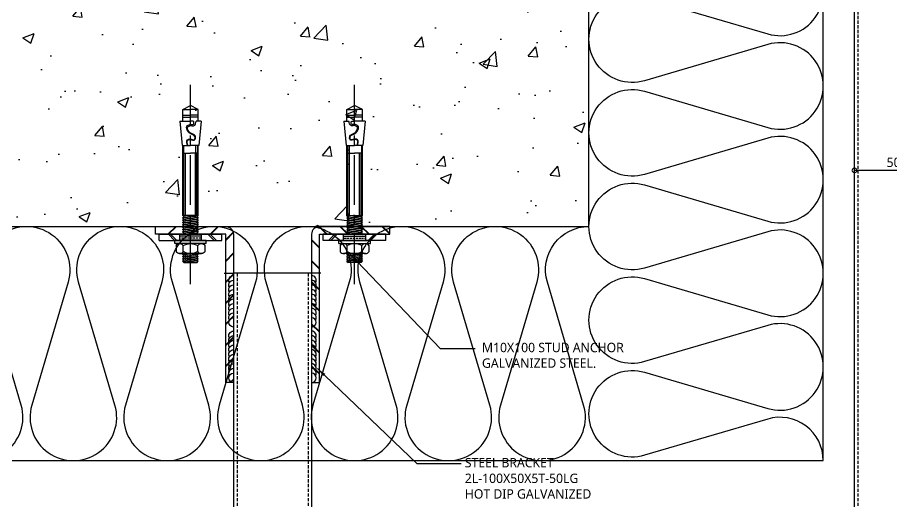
# Model space of a CAD drawing. Header units: millimetres. Extents: x 3584 to 9537, y 842 to 7828.
# Drawn here: x 8150 to 8710, y 5204 to 5514 of the extents above; entities that cross this region are included whole.
import ezdxf

# ---------------------------------------------------------------- set-up
doc = ezdxf.new("R2010")
doc.units = ezdxf.units.MM
for name, pattern in [('CENTER', [50.8, 31.75, -6.35, 6.35, -6.35]), ('DASHED', [19.05, 12.7, -6.35]), ('HIDDEN', [3, 2, -1])]:
    doc.linetypes.add(name, pattern=pattern)
doc.layers.get('DEFPOINTS').update_dxf_attribs({"color": 142, "lineweight": 30})
for name, color, linetype in [('0-DIM', 7, 'Continuous'), ('0-WELDING', 1, 'Continuous'), ('1', 1, 'Continuous'), ('2', 2, 'Continuous'), ('3', 3, 'CENTER'), ('7', 7, 'Continuous'), ('8', 8, 'Continuous'), ('CASTFIX', 1, 'Continuous'), ('CON', 2, 'Continuous'), ('TEXT', 7, 'Continuous'), ('xref_section$0$CON', 2, 'Continuous'), ('xref_section$0$INSUL', 8, 'Continuous')]:
    doc.layers.add(name, color=color, linetype=linetype)
doc.layers.add('def', color=213, linetype='Continuous', plot=False)
doc.styles.add('맑은고딕', font='malgun.ttf')
doc.dimstyles.new('HD-2', dxfattribs={"dimscale": 2, "dimtxt": 3, "dimasz": 3, "dimexe": 1, "dimexo": 3, "dimgap": 1, "dimtad": 1, "dimdec": 1, "dimzin": 12, "dimdsep": 46, "dimtxsty": '맑은고딕', "dimblk": 'DOTSMALL', "dimcen": 1, "dimclrd": 2, "dimclre": 2, "dimclrt": 7, "dimadec": 1, "dimazin": 2, "dimtfac": 1, "dimtdec": 1, "dimtix": 1, "dimtmove": 2, "dimatfit": 3, "dimfxl": 1, "dimtolj": 1, "dimtzin": 12, "dimlwd": -1, "dimlwe": -1, "dimarcsym": 0})

# ---------------------------------------------------------------- blocks, each defined once
blk = doc.blocks.new('_DOTSMALL')
at = {"color": 0, "linetype": 'ByBlock', "const_width": 0.5}
blk.add_lwpolyline([(-0.0625, 0, 1), (0.0625, 0, 1)], format="xyb", close=True, dxfattribs=at)
blk = doc.blocks.new('*D81')
at = {"layer": '0-DIM', "color": 2, "transparency": 16777216}
for p, q in [((8686.21, 5381.9), (8686.21, 5418.52)), ((8736.21, 5416.52), (8686.21, 5416.52)), ((8736.21, 5381.9), (8736.21, 5418.52))]:
    blk.add_line(p, q, dxfattribs=at)
at = {"layer": 'DEFPOINTS', "color": 0, "transparency": 16777216}
for p in [(8686.21, 5416.52), (8686.21, 5375.9), (8736.21, 5375.9)]:
    blk.add_point(p, dxfattribs=at)
at = {"layer": '0-DIM', "color": 2, "transparency": 16777216, "xscale": 6, "yscale": 6, "zscale": 6, "rotation": 180}
blk.add_blockref('_DOTSMALL', (8686.21, 5416.52), dxfattribs=at)
at = {"layer": '0-DIM', "color": 2, "transparency": 16777216, "xscale": 6, "yscale": 6, "zscale": 6}
blk.add_blockref('_DOTSMALL', (8736.21, 5416.52), dxfattribs=at)
at = {"layer": '0-DIM', "color": 7, "transparency": 16777216, "insert": (8711.21, 5421.62), "char_height": 6, "attachment_point": 5, "style": '맑은고딕'}
blk.add_mtext('\\A1;50', dxfattribs=at)
blk = doc.blocks.new('Set Anchor')
at = {"layer": '1'}
h = blk.add_hatch(dxfattribs=at)
h.set_pattern_fill('ANSI33', color=256, scale=10, angle=135, style=0)
h.set_pattern_definition([(180, (-2444.4873, -986.835), (-1e-15, -2.5), []), (180, (-2445.7373, -985.585), (-1e-15, -2.5), [1.25, -0.625])])
h.paths.add_polyline_path([(0, 4), (-7, 4), (-7, 0), (0, 0)])
h.paths.add_polyline_path([(7, 4), (0, 4), (0, 0), (7, 0)])
at = {"color": 1, "linetype": 'CENTER'}
blk.add_line((0, 31.93), (0, -95.78), dxfattribs=at)
for p, q in [((-20, 4), (20, 4)), ((-20, 4), (-20, 0)), ((-20, 0), (20, 0)), ((20, 4), (20, 0))]:
    blk.add_line(p, q)
at = {"layer": '1'}
blk.add_lwpolyline([(-7, 4), (7, 4), (7, 0), (-7, 0)], close=True, dxfattribs=at)
at = {"layer": '2'}
for p, q in [((-5.04, 17.31), (4.25, 18.04)), ((-5.04, 17.31), (4.25, 18.04)), ((5, 17.29), (-5, 15.83)), ((5, 17.29), (-5, 15.83)), ((4.25, 18.04), (-4.29, 16.55)), ((4.25, 18.04), (-4.29, 16.55)), ((-4.29, 18.02), (4.21, 18.02)), ((-4.29, 18.02), (4.21, 18.02)), ((-9.21, 7.11), (-9.21, 11.3)), ((-9.21, 7.11), (-9.21, 11.3)), ((-7, 12.4), (7, 12.4)), ((-7, 12.4), (7, 12.4)), ((-5.04, 14.29), (-4.29, 13.54)), ((-5.04, 14.29), (-4.29, 13.54)), ((-5.04, 12.79), (-4.29, 13.54)), ((-5.04, 12.79), (-4.29, 13.54)), ((-5.04, 12.79), (-4.65, 12.4)), ((-5.04, 12.79), (-4.65, 12.4)), ((5, 15.79), (-5, 14.26)), ((5, 15.79), (-5, 14.26)), ((-5, 12.76), (5, 14.29)), ((-5, 12.76), (5, 14.29)), ((4.25, 16.54), (-4.29, 15.05)), ((4.25, 16.54), (-4.29, 15.05)), ((-4.29, 13.54), (4.25, 15.04)), ((-4.29, 13.54), (4.25, 15.04)), ((4.25, 13.54), (-2.22, 12.4)), ((4.25, 13.54), (-2.22, 12.4)), ((1.6, 12.26), (5, 12.78)), ((1.6, 12.26), (5, 12.78)), ((4.25, 13.54), (5, 14.29)), ((4.25, 13.54), (5, 14.29)), ((4.25, 13.54), (5, 12.78)), ((4.25, 13.54), (5, 12.78)), ((4.62, 12.4), (5, 12.78)), ((4.62, 12.4), (5, 12.78)), ((9.21, 7.11), (9.21, 11.3)), ((9.21, 7.11), (9.21, 11.3)), ((10.12, 6), (-10.12, 6)), ((-10.12, 6), (-10.12, 4)), ((-4.67, 11.13), (-4.67, 7.27)), ((-4.67, 11.13), (-4.67, 7.27)), ((4.67, 11.13), (4.67, 7.27)), ((4.67, 11.13), (4.67, 7.27)), ((10.12, 6), (10.12, 4)), ((-5.04, 0.66), (-5.04, 0.66)), ((-5.04, 0.66), (-5.04, 0.66)), ((4.54, 0), (-5.04, -1.5)), ((4.54, 0), (-5.04, -1.5)), ((-4.29, -0.75), (-0.21, 0)), ((-4.29, -0.75), (-0.21, 0)), ((4.25, -0.67), (4.93, 0)), ((4.25, -0.67), (4.93, 0)), ((-5.04, 0), (-4.29, -0.75)), ((-5.04, 0), (-4.29, -0.75)), ((-5.04, -1.5), (-4.29, -0.75)), ((-5.04, -1.5), (-4.29, -0.75)), ((-5.04, -1.5), (-4.29, -2.25)), ((-5.04, -1.5), (-4.29, -2.25)), ((-5.04, -3), (-4.29, -2.25)), ((-5.04, -3), (-4.29, -2.25)), ((-5.04, -3), (-4.29, -3.75)), ((-5.04, -4.5), (-4.29, -3.75)), ((-5.04, -4.5), (-4.29, -5.25)), ((-5.04, -6), (-4.29, -5.25)), ((5, -1.42), (-5, -2.99)), ((5, -1.42), (-5, -2.99)), ((5, -2.93), (-5, -4.49)), ((5, -2.93), (-5, -4.49)), ((5, -4.43), (-5, -5.99)), ((5, -4.43), (-5, -5.99)), ((-4.29, -2.25), (4.25, -0.67)), ((-4.29, -2.25), (4.25, -0.67)), ((-4.29, -3.75), (4.25, -2.18)), ((-4.29, -5.25), (4.25, -3.68)), ((-4.29, -6.75), (4.25, -5.18)), ((4.25, -0.67), (5, -1.42)), ((4.25, -0.67), (5, -1.42)), ((4.25, -2.18), (5, -1.42)), ((4.25, -2.18), (5, -1.42)), ((4.25, -2.18), (5, -2.93)), ((4.25, -2.18), (5, -2.93)), ((4.25, -3.68), (5, -2.93)), ((4.25, -3.68), (5, -2.93)), ((4.25, -3.68), (5, -4.43)), ((4.25, -3.68), (5, -4.43)), ((4.25, -5.18), (5, -4.43)), ((4.25, -5.18), (5, -4.43)), ((4.25, -5.18), (5, -5.93)), ((4.25, -5.18), (5, -5.93)), ((-5.04, -6), (-4.29, -6.75)), ((-5.04, -7.51), (-4.29, -6.75)), ((-5.04, -7.51), (-4.29, -8.26)), ((-5.04, -9.01), (-4.29, -8.26)), ((-5.04, -9.01), (-4.29, -9.76)), ((-5.04, -10.51), (-4.29, -9.76)), ((-5.04, -10.51), (-4.29, -11.26)), ((5, -5.93), (-5, -7.49)), ((5, -5.93), (-5, -7.49)), ((5, -7.43), (-5, -8.99)), ((5, -7.43), (-5, -8.99)), ((5, -8.93), (-5, -10.5)), ((5, -8.93), (-5, -10.5)), ((5, -10.43), (-5, -11.93)), ((-4.29, -8.26), (4.25, -6.68)), ((-4.29, -9.76), (4.25, -8.18)), ((-4.29, -11.26), (4.25, -9.68)), ((0.66, -11.93), (4.25, -11.18)), ((4.25, -6.68), (5, -5.93)), ((4.25, -6.68), (5, -5.93)), ((4.25, -6.68), (5, -7.43)), ((4.25, -6.68), (5, -7.43)), ((4.25, -8.18), (5, -7.43)), ((4.25, -8.18), (5, -7.43)), ((4.25, -8.18), (5, -8.93)), ((4.25, -8.18), (5, -8.93)), ((4.25, -9.68), (5, -8.93)), ((4.25, -9.68), (5, -8.93)), ((4.25, -9.68), (5, -10.43)), ((4.25, -9.68), (5, -10.43)), ((4.25, -11.18), (5, -10.43)), ((4.25, -11.18), (5, -10.43)), ((4.25, -11.18), (5, -11.93)), ((4.25, -11.18), (5, -11.93)), ((-5, -11.93), (-4.29, -11.26)), ((-5, -11.93), (-5, -56.84)), ((-5, -11.93), (-5, -56.84)), ((5, -11.93), (-5, -11.93)), ((-4.8, -11.93), (-4.8, -51.72)), ((-4.8, -11.93), (-4.8, -51.72)), ((-4.51, -11.93), (-4.51, -51.72)), ((-4.51, -11.93), (-4.51, -51.72)), ((-4.24, -11.93), (-4.24, -51.72)), ((-4.24, -11.93), (-4.24, -51.72)), ((-3.19, -11.93), (-3.19, -51.72)), ((-3.19, -11.93), (-3.19, -51.72)), ((3.34, -11.93), (3.34, -56.84)), ((4.24, -11.93), (4.24, -51.72)), ((4.24, -11.93), (4.24, -51.72)), ((4.51, -11.93), (4.51, -51.72)), ((4.51, -11.93), (4.51, -51.72)), ((4.8, -11.93), (4.8, -51.72)), ((4.8, -11.93), (4.8, -51.72)), ((5, -11.93), (5, -56.84)), ((5, -11.93), (5, -56.84)), ((-4.5, -51.98), (0, -51.98)), ((-4.5, -51.98), (0, -51.98)), ((-4.5, -56.78), (-4.5, -51.98)), ((-4.5, -56.78), (-4.5, -51.98)), ((4.5, -51.98), (0, -51.98)), ((4.5, -51.98), (0, -51.98)), ((4.5, -56.78), (4.5, -51.98)), ((4.5, -56.78), (4.5, -51.98)), ((-6.85, -72.56), (-5.28, -56.79)), ((-6.85, -72.56), (-5.28, -56.79)), ((-5.28, -56.79), (0, -56.79)), ((-5.28, -56.79), (0, -56.79)), ((5.28, -56.79), (0, -56.79)), ((5.28, -56.79), (0, -56.79)), ((6.85, -72.56), (5.28, -56.79)), ((6.85, -72.56), (5.28, -56.79)), ((-6.85, -72.56), (0, -72.56)), ((-6.85, -72.56), (0, -72.56)), ((-5, -72.56), (-5, -79.95)), ((-5, -72.56), (-5, -79.95)), ((1.55, -72.56), (0, -72.56)), ((1.55, -72.56), (0, -72.56)), ((6.85, -72.56), (3.59, -72.56)), ((6.85, -72.56), (3.59, -72.56)), ((5, -72.56), (5, -79.95)), ((5, -72.56), (5, -79.95)), ((-5.01, -75.06), (0.08, -75.06)), ((-5.01, -75.06), (0.08, -75.06)), ((-5, -76.27), (0, -76.27)), ((-5, -76.27), (0, -76.27)), ((5.01, -75.06), (-0.08, -75.06)), ((5.01, -75.06), (-0.08, -75.06)), ((5, -76.27), (0, -76.27)), ((5, -76.27), (0, -76.27)), ((-5, -79.95), (0, -82.62)), ((-5, -79.95), (0, -82.62)), ((-5, -79.95), (0, -79.95)), ((-5, -79.95), (0, -79.95)), ((5, -79.95), (0, -82.62)), ((5, -79.95), (0, -82.62)), ((5, -79.95), (0, -79.95)), ((5, -79.95), (0, -79.95))]:
    blk.add_line(p, q, dxfattribs=at)
at = {"layer": '2', "linetype": 'DASHED'}
for p, q in [((-5.04, 17.27), (-4.29, 18.02)), ((-5.04, 17.27), (-4.29, 18.02)), ((-5.04, 17.31), (-4.29, 16.56)), ((-5.04, 17.31), (-4.29, 16.56)), ((4.25, 18.04), (5, 17.29)), ((4.25, 18.04), (5, 17.29)), ((4.25, 16.54), (5, 17.29)), ((4.25, 16.54), (5, 17.29)), ((-5.04, 15.8), (-4.29, 16.55)), ((-5.04, 15.8), (-4.29, 16.55)), ((-5.04, 15.8), (-4.29, 15.05)), ((-5.04, 15.8), (-4.29, 15.05)), ((-5.04, 14.29), (-4.29, 15.05)), ((-5.04, 14.29), (-4.29, 15.05)), ((4.25, 16.54), (5, 15.79)), ((4.25, 16.54), (5, 15.79)), ((4.25, 15.04), (5, 15.79)), ((4.25, 15.04), (5, 15.79)), ((4.25, 15.04), (5, 14.29)), ((4.25, 15.04), (5, 14.29))]:
    blk.add_line(p, q, dxfattribs=at)
at = {"layer": '2'}
for points in [[(-1.56, -56.79), (-2.1, -57.77), (-2.32, -58.88), (-2.27, -59.81), (-1.92, -60.43), (-1.25, -60.92), (-0.1, -61.01), (0.39, -60.88), (1.01, -60.66), (1.59, -60.43), (2.12, -60.48), (2.52, -60.7), (2.75, -61.23), (2.88, -61.77), (2.88, -62.16), (2.79, -62.69), (2.35, -63.32), (1.45, -63.81), (0.57, -64.25), (-0.14, -64.66), (-0.81, -65.01), (-1.25, -65.41), (-1.7, -65.94), (-2.1, -66.69), (-2.45, -67.58), (-2.54, -68.38), (-2.45, -69.01), (-1.87, -69.72), (-0.54, -70.33), (0.35, -70.29), (1.37, -70.37), (1.95, -70.6), (2.08, -70.92), (2.17, -71.4), (2.17, -71.71), (2.21, -71.98), (2.08, -72.24), (1.9, -72.34), (1.5, -72.56)], [(-1.56, -56.79), (-2.1, -57.77), (-2.32, -58.88), (-2.27, -59.81), (-1.92, -60.43), (-1.25, -60.92), (-0.1, -61.01), (0.39, -60.88), (1.01, -60.66), (1.59, -60.43), (2.12, -60.48), (2.52, -60.7), (2.75, -61.23), (2.88, -61.77), (2.88, -62.16), (2.79, -62.69), (2.35, -63.32), (1.45, -63.81), (0.57, -64.25), (-0.14, -64.66), (-0.81, -65.01), (-1.25, -65.41), (-1.7, -65.94), (-2.1, -66.69), (-2.45, -67.58), (-2.54, -68.38), (-2.45, -69.01), (-1.87, -69.72), (-0.54, -70.33), (0.35, -70.29), (1.37, -70.37), (1.95, -70.6), (2.08, -70.92), (2.17, -71.4), (2.17, -71.71), (2.21, -71.98), (2.08, -72.24), (1.9, -72.34), (1.5, -72.56)], [(-1.47, -56.79), (-1.87, -57.69), (-2.14, -59.01), (-2.01, -59.95), (-1.61, -60.43), (-0.99, -60.74), (-0.27, -60.74), (0.57, -60.57), (1.45, -60.21), (2.43, -60.21), (2.92, -60.88), (3.15, -61.59), (3.1, -62.79), (2.61, -63.5), (1.99, -63.85), (0.61, -64.56), (-0.23, -65.09), (-1.03, -65.94), (-1.7, -67), (-1.87, -67.28), (-1.96, -68.42), (-1.65, -68.78), (-0.9, -69.31), (0.08, -69.62), (0.92, -69.58), (1.95, -69.54), (2.7, -69.89), (3.15, -70.65), (3.41, -71.93), (3.59, -72.56)], [(-1.47, -56.79), (-1.87, -57.69), (-2.14, -59.01), (-2.01, -59.95), (-1.61, -60.43), (-0.99, -60.74), (-0.27, -60.74), (0.57, -60.57), (1.45, -60.21), (2.43, -60.21), (2.92, -60.88), (3.15, -61.59), (3.1, -62.79), (2.61, -63.5), (1.99, -63.85), (0.61, -64.56), (-0.23, -65.09), (-1.03, -65.94), (-1.7, -67), (-1.87, -67.28), (-1.96, -68.42), (-1.65, -68.78), (-0.9, -69.31), (0.08, -69.62), (0.92, -69.58), (1.95, -69.54), (2.7, -69.89), (3.15, -70.65), (3.41, -71.93), (3.59, -72.56)]]:
    blk.add_lwpolyline(points, dxfattribs=at)
for centre, radius, start, end in [((-7, 9.64), 2.76, 32.6449, 143.1914), ((-7, 9.64), 2.76, 32.6449, 143.1914), ((0, 3.2), 9.21, 59.5226, 120.4774), ((0, 3.2), 9.21, 59.5226, 120.4774), ((7, 9.64), 2.76, 36.8086, 147.3551), ((7, 9.64), 2.76, 36.8086, 147.3551), ((-7, 8.76), 2.76, 216.8086, 327.3551), ((-7, 8.76), 2.76, 216.8086, 327.3551), ((0, 15.21), 9.21, 239.5226, 300.4774), ((0, 15.21), 9.21, 239.5226, 300.4774), ((7, 8.76), 2.76, 212.6449, 323.1914), ((7, 8.76), 2.76, 212.6449, 323.1914)]:
    blk.add_arc(centre, radius, start, end, dxfattribs=at)
at = {"layer": '3'}
blk.add_line((10.12, 4), (-10.12, 4), dxfattribs=at)
at = {"layer": '8'}
for p, q in [((-10.19, 4), (-14.19, 0)), ((-8.77, 4), (-12.77, 0)), ((15.17, 4), (11.17, 0)), ((16.59, 4), (12.59, 0))]:
    blk.add_line(p, q, dxfattribs=at)
at = {"layer": 'CASTFIX'}
blk.add_line((3.19, -11.93), (3.19, -51.72), dxfattribs=at)
blk.add_line((3.19, -11.93), (3.19, -51.72), dxfattribs=at)
blk = doc.blocks.new('*U35')
at = {"layer": '0-WELDING'}
for centre, start in [((3, 0), 180), ((6, 0), 240), ((9, 0), 240), ((12, 0), 240), ((15, 0), 240), ((18, 0), 240), ((21, 0), 240), ((24, 0), 240), ((27, 0), 240), ((30, 0), 240)]:
    blk.add_arc(centre, 3, start, 0, dxfattribs=at)
blk = doc.blocks.new('L-100X80X6T-1')
at = {"layer": '7'}
h = blk.add_hatch(dxfattribs=at)
h.set_pattern_fill('ANSI32', color=8)
h.set_pattern_definition([(45, (-100811.442, -62247.727), (-6.7351921, 6.7351921), []), (45, (-100810.993, -62247.727), (-6.7351921, 6.7351921), [])])
edge = h.paths.add_edge_path()
edge.add_line((0, 0), (0, 5))
edge.add_line((0, 5), (-95, 5))
edge.add_line((-95, 5), (-95, 50))
edge.add_line((-95, 50), (-100, 50))
edge.add_line((-100, 50), (-100, 5))
edge.add_arc((-95, 5), 5, 180, 270)
edge.add_line((-95, 0), (0, 0))
blk.add_lwpolyline([(0, 0), (0, 5), (-95, 5), (-95, 50), (-100, 50), (-100, 5, 0.414214), (-95, 0)], format="xyb", close=True, dxfattribs=at)
at = {"layer": 'def'}
blk.add_line((-70, 6), (-70, 0), dxfattribs=at)
at = {"rotation": 180}
for p in [(-35.57, 0), (0, 0)]:
    blk.add_blockref('*U35', p, dxfattribs=at)
at = {"layer": '7', "rotation": 270}
blk.add_blockref('Set Anchor', (-95, 27.5), dxfattribs=at)

msp = doc.modelspace()

# ---------------------------------------------------------------- hatches: boundary and pattern name
at = {"layer": 'CON'}
h = msp.add_hatch(dxfattribs=at)
h.set_pattern_fill('AR-CONC', color=8, scale=0.4)
h.set_pattern_definition([(50, (-15021.92, -2379.334), (72.87387, -6.37563), [7.62, -83.82]), (355, (-15021.92, -2379.334), (-14.09737, 76.42274), [6.096, -67.05623]), (100.45144, (-15015.85, -2379.865), (58.7765, 70.0471), [6.476, -71.2361]), (46.1842, (-15021.92, -2359.01), (108.43162, -16.81693), [11.43, -125.73]), (96.63556, (-15012.89, -2360.42), (94.96165, 98.97045), [9.714, -106.85424]), (351.18415, (-15021.92, -2359.01), (94.96165, 98.97045), [9.144, -100.5839]), (21, (-15011.76, -2364.094), (60.64576, -40.90608), [7.62, -83.82]), (326, (-15011.76, -2364.094), (24.72081, 73.67519), [6.096, -67.056]), (71.45144, (-15006.71, -2367.5), (85.36657, 32.7691), [6.476, -71.23598]), (37.5, (-15021.922, -2379.334), (1.23544, 33.822016), [0, -66.2432, 0, -68.072, 0, -67.31]), (7.5, (-15021.922, -2379.334), (26.727865, 40.07223), [0, -38.8112, 0, -64.7192, 0, -25.654]), (327.5, (-15044.58, -2379.334), (54.236238, -2.291498), [0, -25.4, 0, -79.248, 0, -105.156]), (317.5, (-15054.74, -2379.334), (59.25167, 10.1706), [0, -33.02, 0, -52.6288, 0, -74.676])])
h.paths.add_polyline_path([(8516.21, 6330.57), (8316.21, 6330.57), (8316.21, 6080.57), (7916.21, 6080.57), (7916.21, 5530.57), (7666.21, 5530.57), (7666.21, 5380.57), (8516.21, 5380.57)])

# ---------------------------------------------------------------- linework, layer by layer
at = {"layer": '7'}
for p, q in [((8686.21, 5168.48), (8686.21, 6330.57)), ((8288.71, 5350.57), (8288.71, 5085.74)), ((8338.71, 5350.57), (8288.71, 5350.57)), ((8338.71, 5350.57), (8338.71, 5094.27))]:
    msp.add_line(p, q, dxfattribs=at)
at = {"layer": '7', "color": 8, "linetype": 'HIDDEN'}
for p, q in [((8688.51, 5168.48), (8688.51, 6330.57)), ((8291.01, 5350.57), (8291.01, 5086.13)), ((8336.41, 5350.57), (8336.41, 5093.88))]:
    msp.add_line(p, q, dxfattribs=at)
at = {"layer": 'xref_section$0$CON'}
for p, q in [((8516.21, 5380.57), (8516.21, 6330.57)), ((7666.21, 5380.57), (8516.21, 5380.57))]:
    msp.add_line(p, q, dxfattribs=at)
at = {"layer": 'xref_section$0$INSUL'}
for p, q in [((8666.21, 5230.57), (8666.21, 6330.57)), ((7666.21, 5230.57), (8666.21, 5230.57))]:
    msp.add_line(p, q, dxfattribs=at)
for points in [[(8666.21, 5230.57, 0.500912), (8630.62, 5257.19), (8551.81, 5233.95, -1.337394), (8551.81, 5287.19), (8630.62, 5263.95, 1.337394), (8630.62, 5317.19), (8551.81, 5293.95, -1.337394), (8551.81, 5347.19), (8630.62, 5323.95, 1.337394), (8630.62, 5377.19), (8551.81, 5353.95, -1.337394), (8551.81, 5407.19), (8630.62, 5383.95, 1.337394), (8630.62, 5437.19), (8551.81, 5413.95, -1.337394), (8551.81, 5467.19), (8630.62, 5443.95, 1.337394), (8630.62, 5497.19), (8551.81, 5473.95, -1.337394), (8551.81, 5527.19), (8630.62, 5503.95, 1.337394), (8630.62, 5557.19)], [(8099.6, 5266.17, 1.337394), (8152.83, 5266.17), (8129.6, 5344.97, -1.337394), (8182.83, 5344.97), (8159.6, 5266.17, 1.337394), (8212.83, 5266.17), (8189.6, 5344.97, -1.337394), (8242.83, 5344.97), (8219.6, 5266.17, 1.337394), (8272.83, 5266.17), (8249.6, 5344.97, -1.337394), (8302.83, 5344.97), (8279.6, 5266.17, 1.337394), (8332.83, 5266.17), (8309.6, 5344.97, -1.337394), (8362.83, 5344.97), (8339.6, 5266.17, 1.337394), (8392.83, 5266.17), (8369.6, 5344.97, -1.337394), (8422.83, 5344.97), (8399.6, 5266.17, 1.337394), (8452.83, 5266.17), (8429.6, 5344.97, -1.337394), (8482.83, 5344.97), (8459.6, 5266.17, 1.337394), (8512.83, 5266.17), (8489.6, 5344.97, -0.500912), (8516.21, 5380.57)]]:
    msp.add_lwpolyline(points, format="xyb", dxfattribs=at)

# ---------------------------------------------------------------- block references
at = {"layer": '7', "xscale": -1, "rotation": 90}
msp.add_blockref('L-100X80X6T-1', (8288.71, 5280.57), dxfattribs=at)
at = {"layer": '7', "rotation": 270}
msp.add_blockref('L-100X80X6T-1', (8338.71, 5280.57), dxfattribs=at)

# ---------------------------------------------------------------- texts
at = {"layer": 'TEXT', "color": 0, "char_height": 6, "attachment_point": 1, "style": '맑은고딕'}
for s, insert, width in [('M10X100 STUD ANCHOR\\PGALVANIZED STEEL.', (8447.75, 5306.03), 148.494), ('STEEL BRACKET\\P2L-100X50X5T-50LG\\PHOT DIP GALVANIZED', (8436.78, 5232.22), 131.7363)]:
    msp.add_mtext(s, dxfattribs=dict(at, insert=insert, width=width))

# ---------------------------------------------------------------- dimensions: what is measured, and where the dimension line sits
at = {"layer": '0-DIM'}
dim = msp.add_linear_dim(base=(8686.21, 5416.52), p1=(8736.21, 5375.9), p2=(8686.21, 5375.9), angle=180, dimstyle='HD-2', dxfattribs=at)
dim.commit()
dim.dimension.update_dxf_attribs({"geometry": '*D81', "text_midpoint": (8711.21, 5421.62)})

# ---------------------------------------------------------------- leaders
for points in [[(8363.41, 5362.82), (8421.09, 5302.46), (8443.43, 5302.46)], [(8342.48, 5289.55), (8405.96, 5228.65), (8434.44, 5228.65)]]:
    msp.add_leader(points, dimstyle='HD-2', override={"dimgap": 1, "dimtad": 0}, dxfattribs=at)

doc.saveas('drawing.dxf')
